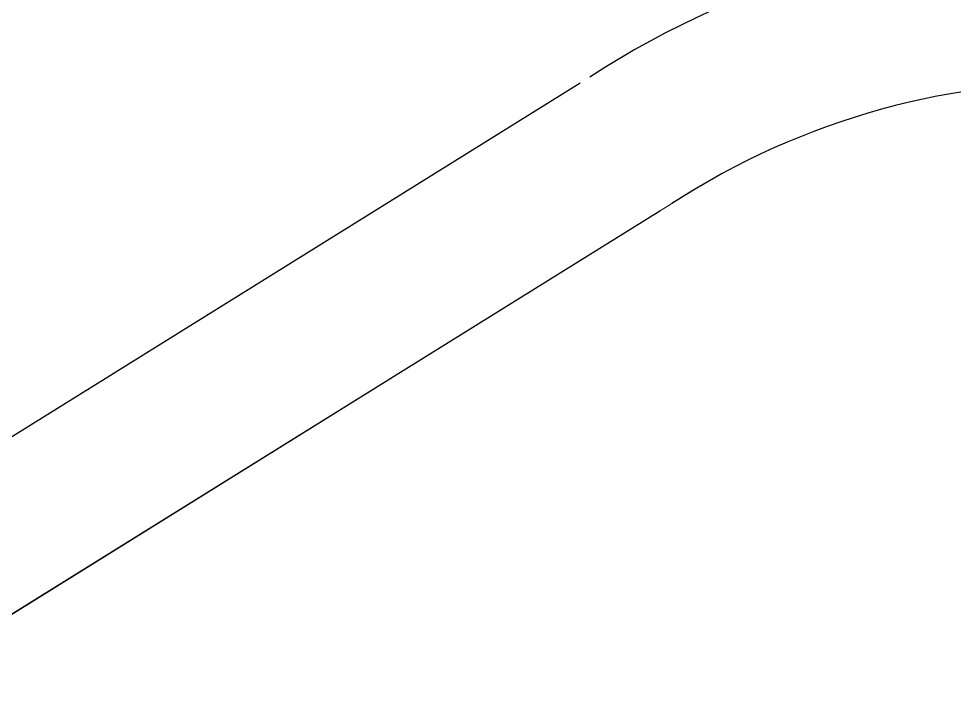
# Model space of a CAD drawing. Extents: x 2081963 to 2085386, y 738291 to 742228.
# Drawn here: x 2083649.538 to 2083652.641, y 741814.728 to 741816.932 of the extents above; entities that cross this region are included whole.
import ezdxf

# ---------------------------------------------------------------- set-up
doc = ezdxf.new("R2010")
doc.units = 0
doc.header["$MEASUREMENT"] = 0
for name, color, linetype, lineweight in [('Prop Conc 2ft 6in Curb and Gutter', 1, 'Continuous', 30), ('Prop Conc 5in Monolithic Keyed In Island', 1, 'Continuous', 30), ('Prop EOT', 3, 'Continuous', 40), ('Prop Horizontal Alignment', 2, 'Continuous', 70)]:
    doc.layers.add(name, color=color, linetype=linetype, lineweight=lineweight)
doc.layers.add('Prop Conc 4in Sidewalk', color=51, linetype='Continuous', lineweight=13, true_color=0xffff91)

msp = doc.modelspace()

# ---------------------------------------------------------------- linework, layer by layer
at = {"layer": 'Prop Conc 2ft 6in Curb and Gutter'}
for p, q in [((2083651.4001, 741816.718), (2083645.6968, 741813.1719)), ((2083651.6642, 741816.2934), (2083645.9608, 741812.7473))]:
    msp.add_line(p, q, dxfattribs=at)
for radius in [3.0009, 2.5009]:
    msp.add_arc((2083653.0648, 741814.2204), radius, 344.1457, 122.9585, dxfattribs=at)
at = {"layer": 'Prop Conc 4in Sidewalk', "color": 7, "linetype": 'Continuous'}
msp.add_line((2083645.9608, 741812.7473), (2083651.7042, 741816.3188), dxfattribs=at)
at = {"layer": 'Prop Conc 4in Sidewalk', "color": 7, "linetype": 'Continuous', "extrusion": (0, 0, -1)}
msp.add_arc((-2083653.0648, 741814.2204), 2.5009, 57.0415, 67.9488, dxfattribs=at)
at = {"layer": 'Prop Conc 5in Monolithic Keyed In Island', "extrusion": (0, 0, -1)}
for radius in [1002, 998]:
    msp.add_arc((-2084651.8969, 741581.36), radius, 358.515671, 14.256735, dxfattribs=at)
at = {"layer": 'Prop EOT'}
msp.add_arc((2083653.0648, 741814.2204), 5.0009, 344.1457, 122.9585, dxfattribs=at)
at = {"layer": 'Prop Horizontal Alignment', "extrusion": (0, 0, -1)}
msp.add_arc((-2084651.8969, 741581.36), 1000, 358.515671, 14.256735, dxfattribs=at)

doc.saveas('drawing.dxf')
